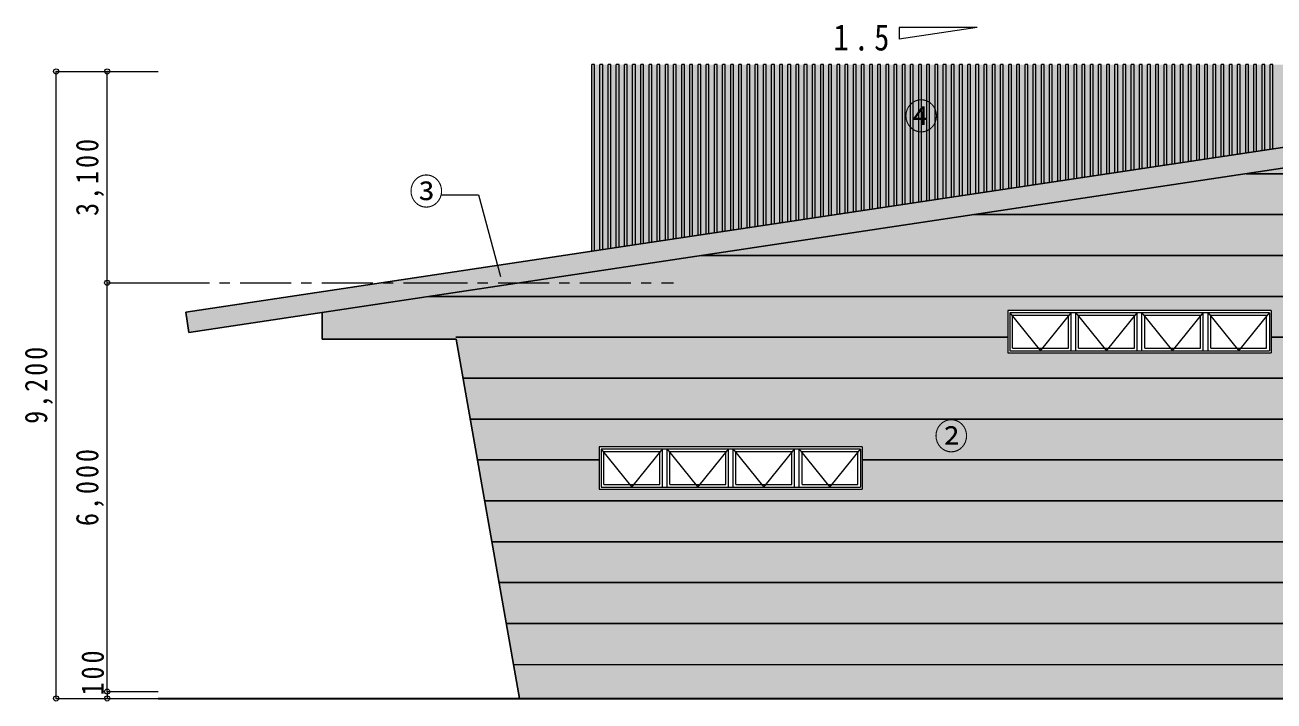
# Model space of a CAD drawing. Units: millimetres at full size. Extents: x -58028 to 60518, y -42813 to 41849.
# Drawn here: x 5175 to 23510, y -36 to 9883 of the extents above; entities that cross this region are included whole.
import ezdxf
from ezdxf.enums import TextEntityAlignment as Align

# ---------------------------------------------------------------- set-up
doc = ezdxf.new("R2010")
doc.units = ezdxf.units.MM
doc.header["$LTSCALE"] = 150
doc.header["$PDMODE"] = 32
doc.header["$PDSIZE"] = 75
doc.linetypes.add('CHAIN1', pattern=[8, 5, -1, 1, -1])
for name, color, linetype, lineweight in [('1-1_極細線', 4, 'Continuous', 9), ('1-2_細線', 7, 'Continuous', 18), ('1-3_中線', 3, 'Continuous', 25), ('1-4_太線', 2, 'Continuous', 35), ('1-8_ﾊｯﾁﾝｸﾞ', 4, 'Continuous', 9), ('1-A_中芯線', 4, 'CHAIN1', 9), ('1-D_文字', 7, 'Continuous', 18), ('1-E_寸法', 4, 'Continuous', 9), ('4-1_寸法', 4, 'Continuous', 9)]:
    doc.layers.add(name, color=color, linetype=linetype, lineweight=lineweight)
for name, color, linetype in [('2-0_通り芯', 254, 'Continuous'), ('2-C_2-Cﾚｲﾔ', 254, 'Continuous'), ('3-D_文字', 134, 'Continuous'), ('4-D_文字', 7, 'Continuous')]:
    doc.layers.add(name, color=color, linetype=linetype)
doc.styles.add('ＭＳ ゴシック', font='')
doc.styles.get('ＭＳ ゴシック').set_extended_font_data('MS Gothic')

msp = doc.modelspace()

# ---------------------------------------------------------------- linework, layer by layer
at = {"layer": '1-1_極細線'}
msp.add_line((12347.3, 501.5), (32510.5, 501.5), dxfattribs=at)
at = {"layer": '1-2_細線'}
for p, q in [((19151.2, 9847.6), (18008.6, 9676.2)), ((18008.6, 9847.6), (18008.6, 9676.2)), ((19151.2, 9847.6), (18008.6, 9847.6))]:
    msp.add_line(p, q, dxfattribs=at)
at = {"layer": '1-3_中線'}
for p, q in [((7535.5, 5669.8), (24835.5, 8264.8)), ((7580, 5373.2), (24835.5, 7961.5)), ((7580, 5373.2), (7535.5, 5669.8)), ((9535.5, 5666.5), (9535.5, 5273.2)), ((9535.5, 5273.2), (11505.9, 5273.2)), ((12435.5, 1.5), (11505.9, 5273.2))]:
    msp.add_line(p, q, dxfattribs=at)
at = {"layer": '1-4_太線'}
msp.add_line((7131.6, 1.5), (54952.5, 1.5), dxfattribs=at)
at = {"layer": '1-8_ﾊｯﾁﾝｸﾞ'}
for p, q in [((13535.5, 9301.5), (13495.5, 9301.5)), ((13495.5, 6563.8), (13495.5, 9301.5)), ((13535.5, 6569.8), (13535.5, 9301.5)), ((13655.5, 9301.5), (13615.5, 9301.5)), ((13615.5, 6581.8), (13615.5, 9301.5)), ((13655.5, 6587.8), (13655.5, 9301.5)), ((13775.5, 9301.5), (13735.5, 9301.5)), ((13735.5, 6599.8), (13735.5, 9301.5)), ((13775.5, 6605.8), (13775.5, 9301.5)), ((13895.5, 9301.5), (13855.5, 9301.5)), ((13855.5, 6617.8), (13855.5, 9301.5)), ((13895.5, 6623.8), (13895.5, 9301.5)), ((14015.5, 9301.5), (13975.5, 9301.5)), ((13975.5, 6635.8), (13975.5, 9301.5)), ((14015.5, 6641.8), (14015.5, 9301.5)), ((14135.5, 9301.5), (14095.5, 9301.5)), ((14095.5, 6653.8), (14095.5, 9301.5)), ((14135.5, 6659.8), (14135.5, 9301.5)), ((14255.5, 9301.5), (14215.5, 9301.5)), ((14215.5, 6671.8), (14215.5, 9301.5)), ((14255.5, 6677.8), (14255.5, 9301.5)), ((14375.5, 9301.5), (14335.5, 9301.5)), ((14335.5, 6689.8), (14335.5, 9301.5)), ((14375.5, 6695.8), (14375.5, 9301.5)), ((14495.5, 9301.5), (14455.5, 9301.5)), ((14455.5, 6707.8), (14455.5, 9301.5)), ((14495.5, 6713.8), (14495.5, 9301.5)), ((14615.5, 9301.5), (14575.5, 9301.5)), ((14575.5, 6725.8), (14575.5, 9301.5)), ((14615.5, 6731.8), (14615.5, 9301.5)), ((14735.5, 9301.5), (14695.5, 9301.5)), ((14695.5, 6743.8), (14695.5, 9301.5)), ((14735.5, 6749.8), (14735.5, 9301.5)), ((14855.5, 9301.5), (14815.5, 9301.5)), ((14815.5, 6761.8), (14815.5, 9301.5)), ((14855.5, 6767.8), (14855.5, 9301.5)), ((14975.5, 9301.5), (14935.5, 9301.5)), ((14935.5, 6779.8), (14935.5, 9301.5)), ((14975.5, 6785.8), (14975.5, 9301.5)), ((15095.5, 9301.5), (15055.5, 9301.5)), ((15055.5, 6797.8), (15055.5, 9301.5)), ((15095.5, 6803.8), (15095.5, 9301.5)), ((15215.5, 9301.5), (15175.5, 9301.5)), ((15175.5, 6815.8), (15175.5, 9301.5)), ((15215.5, 6821.8), (15215.5, 9301.5)), ((15335.5, 9301.5), (15295.5, 9301.5)), ((15295.5, 6833.8), (15295.5, 9301.5)), ((15335.5, 6839.8), (15335.5, 9301.5)), ((15455.5, 9301.5), (15415.5, 9301.5)), ((15415.5, 6851.8), (15415.5, 9301.5)), ((15455.5, 6857.8), (15455.5, 9301.5)), ((15575.5, 9301.5), (15535.5, 9301.5)), ((15535.5, 6869.8), (15535.5, 9301.5)), ((15575.5, 6875.8), (15575.5, 9301.5)), ((15695.5, 9301.5), (15655.5, 9301.5)), ((15655.5, 6887.8), (15655.5, 9301.5)), ((15695.5, 6893.8), (15695.5, 9301.5)), ((15815.5, 9301.5), (15775.5, 9301.5)), ((15775.5, 6905.8), (15775.5, 9301.5)), ((15815.5, 6911.8), (15815.5, 9301.5)), ((15935.5, 9301.5), (15895.5, 9301.5)), ((15895.5, 6923.8), (15895.5, 9301.5)), ((15935.5, 6929.8), (15935.5, 9301.5)), ((16055.5, 9301.5), (16015.5, 9301.5)), ((16015.5, 6941.8), (16015.5, 9301.5)), ((16055.5, 6947.8), (16055.5, 9301.5)), ((16175.5, 9301.5), (16135.5, 9301.5)), ((16135.5, 6959.8), (16135.5, 9301.5)), ((16175.5, 6965.8), (16175.5, 9301.5)), ((16295.5, 9301.5), (16255.5, 9301.5)), ((16255.5, 6977.8), (16255.5, 9301.5)), ((16295.5, 6983.8), (16295.5, 9301.5)), ((16415.5, 9301.5), (16375.5, 9301.5)), ((16375.5, 6995.8), (16375.5, 9301.5)), ((16415.5, 7001.8), (16415.5, 9301.5)), ((16535.5, 9301.5), (16495.5, 9301.5)), ((16495.5, 7013.8), (16495.5, 9301.5)), ((16535.5, 7019.8), (16535.5, 9301.5)), ((16655.5, 9301.5), (16615.5, 9301.5)), ((16615.5, 7031.8), (16615.5, 9301.5)), ((16655.5, 7037.8), (16655.5, 9301.5)), ((16775.5, 9301.5), (16735.5, 9301.5)), ((16735.5, 7049.8), (16735.5, 9301.5)), ((16775.5, 7055.8), (16775.5, 9301.5)), ((16895.5, 9301.5), (16855.5, 9301.5)), ((16855.5, 7067.8), (16855.5, 9301.5)), ((16895.5, 7073.8), (16895.5, 9301.5)), ((17015.5, 9301.5), (16975.5, 9301.5)), ((16975.5, 7085.8), (16975.5, 9301.5)), ((17015.5, 7091.8), (17015.5, 9301.5)), ((17135.5, 9301.5), (17095.5, 9301.5)), ((17095.5, 7103.8), (17095.5, 9301.5)), ((17135.5, 7109.8), (17135.5, 9301.5)), ((17255.5, 9301.5), (17215.5, 9301.5)), ((17215.5, 7121.8), (17215.5, 9301.5)), ((17255.5, 7127.8), (17255.5, 9301.5)), ((17375.5, 9301.5), (17335.5, 9301.5)), ((17335.5, 7139.8), (17335.5, 9301.5)), ((17375.5, 7145.8), (17375.5, 9301.5)), ((17495.5, 9301.5), (17455.5, 9301.5)), ((17455.5, 7157.8), (17455.5, 9301.5)), ((17495.5, 7163.8), (17495.5, 9301.5)), ((17615.5, 9301.5), (17575.5, 9301.5)), ((17575.5, 7175.8), (17575.5, 9301.5)), ((17615.5, 7181.8), (17615.5, 9301.5)), ((17735.5, 9301.5), (17695.5, 9301.5)), ((17695.5, 7193.8), (17695.5, 9301.5)), ((17735.5, 7199.8), (17735.5, 9301.5)), ((17855.5, 9301.5), (17815.5, 9301.5)), ((17815.5, 7211.8), (17815.5, 9301.5)), ((17855.5, 7217.8), (17855.5, 9301.5)), ((17975.5, 9301.5), (17935.5, 9301.5)), ((17935.5, 7229.8), (17935.5, 9301.5)), ((17975.5, 7235.8), (17975.5, 9301.5)), ((18095.5, 9301.5), (18055.5, 9301.5)), ((18055.5, 7247.8), (18055.5, 9301.5)), ((18095.5, 7253.8), (18095.5, 9301.5)), ((18215.5, 9301.5), (18175.5, 9301.5)), ((18175.5, 7265.8), (18175.5, 9301.5)), ((18215.5, 7271.8), (18215.5, 9301.5)), ((18335.5, 9301.5), (18295.5, 9301.5)), ((18295.5, 7283.8), (18295.5, 9301.5)), ((18335.5, 7289.8), (18335.5, 9301.5)), ((18455.5, 9301.5), (18415.5, 9301.5)), ((18415.5, 7301.8), (18415.5, 9301.5)), ((18455.5, 7307.8), (18455.5, 9301.5)), ((18575.5, 9301.5), (18535.5, 9301.5)), ((18535.5, 7319.8), (18535.5, 9301.5)), ((18575.5, 7325.8), (18575.5, 9301.5)), ((18695.5, 9301.5), (18655.5, 9301.5)), ((18655.5, 7337.8), (18655.5, 9301.5)), ((18695.5, 7343.8), (18695.5, 9301.5)), ((18815.5, 9301.5), (18775.5, 9301.5)), ((18775.5, 7355.8), (18775.5, 9301.5)), ((18815.5, 7361.8), (18815.5, 9301.5)), ((18935.5, 9301.5), (18895.5, 9301.5)), ((18895.5, 7373.8), (18895.5, 9301.5)), ((18935.5, 7379.8), (18935.5, 9301.5)), ((19055.5, 9301.5), (19015.5, 9301.5)), ((19015.5, 7391.8), (19015.5, 9301.5)), ((19055.5, 7397.8), (19055.5, 9301.5)), ((19175.5, 9301.5), (19135.5, 9301.5)), ((19135.5, 7409.8), (19135.5, 9301.5)), ((19175.5, 7415.8), (19175.5, 9301.5)), ((19295.5, 9301.5), (19255.5, 9301.5)), ((19255.5, 7427.8), (19255.5, 9301.5)), ((19295.5, 7433.8), (19295.5, 9301.5)), ((19415.5, 9301.5), (19375.5, 9301.5)), ((19375.5, 7445.8), (19375.5, 9301.5)), ((19415.5, 7451.8), (19415.5, 9301.5)), ((19535.5, 9301.5), (19495.5, 9301.5)), ((19495.5, 7463.8), (19495.5, 9301.5)), ((19535.5, 7469.8), (19535.5, 9301.5)), ((19655.5, 9301.5), (19615.5, 9301.5)), ((19615.5, 7481.8), (19615.5, 9301.5)), ((19655.5, 7487.8), (19655.5, 9301.5)), ((19775.5, 9301.5), (19735.5, 9301.5)), ((19735.5, 7499.8), (19735.5, 9301.5)), ((19775.5, 7505.8), (19775.5, 9301.5)), ((19895.5, 9301.5), (19855.5, 9301.5)), ((19855.5, 7517.8), (19855.5, 9301.5)), ((19895.5, 7523.8), (19895.5, 9301.5)), ((20015.5, 9301.5), (19975.5, 9301.5)), ((19975.5, 7535.8), (19975.5, 9301.5)), ((20015.5, 7541.8), (20015.5, 9301.5)), ((20135.5, 9301.5), (20095.5, 9301.5)), ((20095.5, 7553.8), (20095.5, 9301.5)), ((20135.5, 7559.8), (20135.5, 9301.5)), ((20255.5, 9301.5), (20215.5, 9301.5)), ((20215.5, 7571.8), (20215.5, 9301.5)), ((20255.5, 7577.8), (20255.5, 9301.5)), ((20375.5, 9301.5), (20335.5, 9301.5)), ((20335.5, 7589.8), (20335.5, 9301.5)), ((20375.5, 7595.8), (20375.5, 9301.5)), ((20495.5, 9301.5), (20455.5, 9301.5)), ((20455.5, 7607.8), (20455.5, 9301.5)), ((20495.5, 7613.8), (20495.5, 9301.5)), ((20615.5, 9301.5), (20575.5, 9301.5)), ((20575.5, 7625.8), (20575.5, 9301.5)), ((20615.5, 7631.8), (20615.5, 9301.5)), ((20735.5, 9301.5), (20695.5, 9301.5)), ((20695.5, 7643.8), (20695.5, 9301.5)), ((20735.5, 7649.8), (20735.5, 9301.5)), ((20855.5, 9301.5), (20815.5, 9301.5)), ((20815.5, 7661.8), (20815.5, 9301.5)), ((20855.5, 7667.8), (20855.5, 9301.5)), ((20975.5, 9301.5), (20935.5, 9301.5)), ((20935.5, 7679.8), (20935.5, 9301.5)), ((20975.5, 7685.8), (20975.5, 9301.5)), ((21095.5, 9301.5), (21055.5, 9301.5)), ((21055.5, 7697.8), (21055.5, 9301.5)), ((21095.5, 7703.8), (21095.5, 9301.5)), ((21215.5, 9301.5), (21175.5, 9301.5)), ((21175.5, 7715.8), (21175.5, 9301.5)), ((21215.5, 7721.8), (21215.5, 9301.5)), ((21335.5, 9301.5), (21295.5, 9301.5)), ((21295.5, 7733.8), (21295.5, 9301.5)), ((21335.5, 7739.8), (21335.5, 9301.5)), ((21455.5, 9301.5), (21415.5, 9301.5)), ((21415.5, 7751.8), (21415.5, 9301.5)), ((21455.5, 7757.8), (21455.5, 9301.5)), ((21575.5, 9301.5), (21535.5, 9301.5)), ((21535.5, 7769.8), (21535.5, 9301.5)), ((21575.5, 7775.8), (21575.5, 9301.5)), ((21695.5, 9301.5), (21655.5, 9301.5)), ((21655.5, 7787.8), (21655.5, 9301.5)), ((21695.5, 7793.8), (21695.5, 9301.5)), ((21815.5, 9301.5), (21775.5, 9301.5)), ((21775.5, 7805.8), (21775.5, 9301.5)), ((21815.5, 7811.8), (21815.5, 9301.5)), ((21935.5, 9301.5), (21895.5, 9301.5)), ((21895.5, 7823.8), (21895.5, 9301.5)), ((21935.5, 7829.8), (21935.5, 9301.5)), ((22055.5, 9301.5), (22015.5, 9301.5)), ((22015.5, 7841.8), (22015.5, 9301.5)), ((22055.5, 7847.8), (22055.5, 9301.5)), ((22175.5, 9301.5), (22135.5, 9301.5)), ((22135.5, 7859.8), (22135.5, 9301.5)), ((22175.5, 7865.8), (22175.5, 9301.5)), ((22295.5, 9301.5), (22255.5, 9301.5)), ((22255.5, 7877.8), (22255.5, 9301.5)), ((22295.5, 7883.8), (22295.5, 9301.5)), ((22415.5, 9301.5), (22375.5, 9301.5)), ((22375.5, 7895.8), (22375.5, 9301.5)), ((22415.5, 7901.8), (22415.5, 9301.5)), ((22535.5, 9301.5), (22495.5, 9301.5)), ((22495.5, 7913.8), (22495.5, 9301.5)), ((22535.5, 7919.8), (22535.5, 9301.5)), ((22655.5, 9301.5), (22615.5, 9301.5)), ((22615.5, 7931.8), (22615.5, 9301.5)), ((22655.5, 7937.8), (22655.5, 9301.5)), ((22775.5, 9301.5), (22735.5, 9301.5)), ((22735.5, 7949.8), (22735.5, 9301.5)), ((22775.5, 7955.8), (22775.5, 9301.5)), ((22895.5, 9301.5), (22855.5, 9301.5)), ((22855.5, 7967.8), (22855.5, 9301.5)), ((22895.5, 7973.8), (22895.5, 9301.5)), ((23015.5, 9301.5), (22975.5, 9301.5)), ((22975.5, 7985.8), (22975.5, 9301.5)), ((23015.5, 7991.8), (23015.5, 9301.5)), ((23135.5, 9301.5), (23095.5, 9301.5)), ((23095.5, 8003.8), (23095.5, 9301.5)), ((23135.5, 8009.8), (23135.5, 9301.5)), ((23255.5, 9301.5), (23215.5, 9301.5)), ((23215.5, 8021.8), (23215.5, 9301.5)), ((23255.5, 8027.8), (23255.5, 9301.5)), ((23375.5, 9301.5), (23335.5, 9301.5)), ((23335.5, 8039.8), (23335.5, 9301.5)), ((23375.5, 8045.8), (23375.5, 9301.5)), ((23495.5, 9301.5), (23455.5, 9301.5)), ((23455.5, 8057.8), (23455.5, 9301.5)), ((23495.5, 8063.8), (23495.5, 9301.5)), ((23467, 5691.5), (19602, 5691.5)), ((19602, 5691.5), (19602, 5071.5)), ((23467, 5691.5), (23467, 5071.5)), ((23442, 5661.5), (19632, 5661.5)), ((19632, 5661.5), (19632, 5101.5)), ((19672, 5141.5), (19672, 5621.5)), ((20492, 5621.5), (19672, 5621.5)), ((20492, 5141.5), (20492, 5621.5)), ((20532, 5101.5), (20532, 5661.5)), ((20602, 5101.5), (20602, 5661.5)), ((21462, 5621.5), (20642, 5621.5)), ((20642, 5141.5), (20642, 5621.5)), ((21462, 5141.5), (21462, 5621.5)), ((21502, 5101.5), (21502, 5661.5)), ((21572, 5101.5), (21572, 5661.5)), ((21612, 5141.5), (21612, 5621.5)), ((22432, 5621.5), (21612, 5621.5)), ((22432, 5141.5), (22432, 5621.5)), ((22472, 5101.5), (22472, 5661.5)), ((22542, 5101.5), (22542, 5661.5)), ((23402, 5621.5), (22582, 5621.5)), ((22582, 5141.5), (22582, 5621.5)), ((23402, 5141.5), (23402, 5621.5)), ((23442, 5661.5), (23442, 5101.5)), ((19672, 5141.5), (20492, 5141.5)), ((20642, 5141.5), (21462, 5141.5)), ((21612, 5141.5), (22432, 5141.5)), ((22582, 5141.5), (23402, 5141.5)), ((19602, 5071.5), (23467, 5071.5)), ((19632, 5101.5), (23442, 5101.5)), ((17467, 3691.5), (13602, 3691.5)), ((13602, 3691.5), (13602, 3071.5)), ((17467, 3691.5), (17467, 3071.5)), ((17442, 3661.5), (13632, 3661.5)), ((13632, 3661.5), (13632, 3101.5)), ((13672, 3141.5), (13672, 3621.5)), ((14492, 3621.5), (13672, 3621.5)), ((14492, 3141.5), (14492, 3621.5)), ((14532, 3101.5), (14532, 3661.5)), ((14602, 3101.5), (14602, 3661.5)), ((15462, 3621.5), (14642, 3621.5)), ((14642, 3141.5), (14642, 3621.5)), ((15462, 3141.5), (15462, 3621.5)), ((15502, 3101.5), (15502, 3661.5)), ((15572, 3101.5), (15572, 3661.5)), ((15612, 3141.5), (15612, 3621.5)), ((16432, 3621.5), (15612, 3621.5)), ((16432, 3141.5), (16432, 3621.5)), ((16472, 3101.5), (16472, 3661.5)), ((16542, 3101.5), (16542, 3661.5)), ((17402, 3621.5), (16582, 3621.5)), ((16582, 3141.5), (16582, 3621.5)), ((17402, 3141.5), (17402, 3621.5)), ((17442, 3661.5), (17442, 3101.5)), ((13672, 3141.5), (14492, 3141.5)), ((14642, 3141.5), (15462, 3141.5)), ((15612, 3141.5), (16432, 3141.5)), ((16582, 3141.5), (17402, 3141.5)), ((13602, 3071.5), (17467, 3071.5)), ((13632, 3101.5), (17442, 3101.5))]:
    msp.add_line(p, q, dxfattribs=at)
at = {"layer": '1-8_ﾊｯﾁﾝｸﾞ', "linetype": 'CHAIN1'}
for p, q in [((19632, 5661.5), (20082, 5101.5)), ((20082, 5101.5), (20532, 5661.5)), ((20602, 5661.5), (21052, 5101.5)), ((21052, 5101.5), (21502, 5661.5)), ((21572, 5661.5), (22022, 5101.5)), ((22022, 5101.5), (22472, 5661.5)), ((22542, 5661.5), (22992, 5101.5)), ((22992, 5101.5), (23442, 5661.5)), ((13632, 3661.5), (14082, 3101.5)), ((14082, 3101.5), (14532, 3661.5)), ((14602, 3661.5), (15052, 3101.5)), ((15052, 3101.5), (15502, 3661.5)), ((15572, 3661.5), (16022, 3101.5)), ((16022, 3101.5), (16472, 3661.5)), ((16542, 3661.5), (16992, 3101.5)), ((16992, 3101.5), (17442, 3661.5))]:
    msp.add_line(p, q, dxfattribs=at)
at = {"layer": '1-A_中芯線'}
for p, q in [((7131.6, 6101.5), (10919.1, 6101.5)), ((7131.6, 6101.5), (10919.1, 6101.5)), ((10919.1, 6101.5), (14694, 6101.5))]:
    msp.add_line(p, q, dxfattribs=at)
at = {"layer": '1-E_寸法'}
for p, q in [((5631.6, 1.5), (5631.6, 9201.5)), ((5631.6, 9201.5), (6381.6, 9201.5)), ((6381.6, 6101.5), (6381.6, 9201.5)), ((6381.6, 9201.5), (7131.6, 9201.5)), ((6381.6, 101.5), (6381.6, 6101.5)), ((6381.6, 6101.5), (7131.6, 6101.5)), ((5631.6, 1.5), (6381.6, 1.5)), ((6381.6, 101.5), (6381.6, 1.5)), ((6381.6, 101.5), (7131.6, 101.5)), ((6381.6, 1.5), (7131.6, 1.5))]:
    msp.add_line(p, q, dxfattribs=at)
at = {"layer": '1-E_寸法', "color": 2}
for p in [(5631.6, 9201.5), (6381.6, 9201.5), (6381.6, 6101.5), (5631.6, 1.5), (6381.6, 101.5), (6381.6, 1.5)]:
    msp.add_point(p, dxfattribs=at)
at = {"layer": '2-0_通り芯', "color": 31}
msp.add_solid([(24435.5, 9301.5), (13495.5, 9301.5), (24435.5, 8204.8), (13495.5, 6563.8)], dxfattribs=at)
at = {"layer": '2-0_通り芯', "color": 27}
for points in [[(24535.5, 7916.5), (19602, 7176.5), (19602, 5691.5)], [(24535.5, 7916.5), (19602, 5691.5), (23467, 5691.5)], [(24535.5, 7916.5), (23467, 5691.5), (23467, 5071.5)], [(23467, 5071.5), (24535.5, 501.5), (24535.5, 7916.5)], [(19602, 7176.5), (17467, 6856.2), (19602, 501.5), (17467, 501.5)], [(19602, 5071.5), (19602, 501.5), (24535.5, 501.5)], [(23467, 5071.5), (19602, 5071.5), (24535.5, 501.5)]]:
    msp.add_solid(points, dxfattribs=at)
at = {"layer": '2-C_2-Cﾚｲﾔ', "color": 251}
msp.add_solid([(7535.5, 5669.8), (7580, 5373.2), (24835.5, 8264.8), (24835.5, 7961.5)], dxfattribs=at)
at = {"layer": '2-C_2-Cﾚｲﾔ', "color": 27}
for points in [[(17467, 3691.5), (17467, 6856.2), (12435.5, 6101.5)], [(9535.5, 5666.5), (9535.5, 5273.2), (12435.5, 6101.5), (12435.5, 5273.2)], [(12435.5, 6101.5), (12435.5, 501.5), (13602, 3691.5)], [(12435.5, 6101.5), (13602, 3691.5), (17467, 3691.5)], [(11505.9, 5273.2), (12347.3, 501.5), (12435.5, 5273.2), (12435.5, 501.5)], [(12435.5, 501.5), (13602, 3071.5), (13602, 3691.5)], [(12435.5, 501.5), (17467, 501.5), (17467, 3071.5)], [(12435.5, 501.5), (17467, 3071.5), (13602, 3071.5)]]:
    msp.add_solid(points, dxfattribs=at)
at = {"layer": '2-C_2-Cﾚｲﾔ', "color": 9}
for points in [[(12347.3, 501.5), (12435.5, 501.5), (12435.5, 1.5)], [(32510.5, 501.5), (12435.5, 501.5), (12435.5, 1.5)], [(12435.5, 1.5), (32510.5, 101.5), (32510.5, 501.5)], [(12435.5, 1.5), (50635.5, 1.5), (32510.5, 101.5)]]:
    msp.add_solid(points, dxfattribs=at)
at = {"layer": '3-D_文字'}
for p, q in [((23102.2, 7701.5), (50635.5, 7701.5)), ((19102.2, 7101.5), (51887.4, 7101.5)), ((15102.2, 6501.5), (51781.6, 6501.5)), ((11102.2, 5901.5), (25290.5, 5901.5)), ((11501, 5301.5), (19602, 5301.5)), ((23467, 5301.5), (25290.5, 5301.5)), ((11606.8, 4701.5), (51464.2, 4701.5)), ((11712.6, 4101.5), (51358.4, 4101.5)), ((11818.4, 3501.5), (13602, 3501.5)), ((17467, 3501.5), (51252.6, 3501.5)), ((11924.1, 2901.5), (51146.8, 2901.5)), ((12029.9, 2301.5), (51041, 2301.5)), ((12135.7, 1701.5), (28398, 1701.5)), ((12241.5, 1101.5), (32510.5, 1101.5))]:
    msp.add_line(p, q, dxfattribs=at)
at = {"layer": '4-1_寸法'}
msp.add_lwpolyline([(11288.9, 7390.3), (11834.6, 7390.3), (12155.9, 6191.1)], dxfattribs=at)

# ---------------------------------------------------------------- texts
at = {"layer": '1-D_文字', "insert": (17044.1, 9502.9), "char_height": 384.9, "attachment_point": 7, "style": 'ＭＳ ゴシック'}
msp.add_mtext('\\T1.34;\\W0.85;1.5', dxfattribs=at)
at = {"layer": '1-E_寸法', "color": 7, "char_height": 329.9, "attachment_point": 7, "rotation": 90, "style": 'ＭＳ ゴシック'}
for s, insert in [('\\T1.23;\\W0.85;3,100', (6336.6, 7081.5)), ('\\T1.23;\\W0.85;9,200', (5586.6, 4031.5)), ('\\T1.23;\\W0.85;6,000', (6336.6, 2531.5)), ('\\T1.23;\\W0.85;100', (6336.6, 45.8))]:
    msp.add_mtext(s, dxfattribs=dict(at, insert=insert))
at = {"layer": '4-D_文字', "style": 'ＭＳ ゴシック', "width": 0.95}
for s, p in [('④', (18081.9, 8235.2)), ('③', (10816.9, 7131.8)), ('②', (18523.3, 3541))]:
    msp.add_text(s, height=384.9, dxfattribs=at).set_placement(p, align=Align.BOTTOM_LEFT)

doc.saveas('drawing.dxf')
